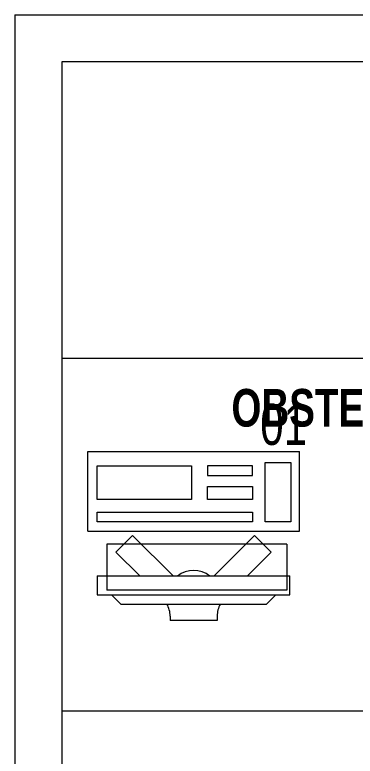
# Model space of a CAD drawing. Extents: x -234346 to 58427, y -132654 to -82394.
# Drawn here: x -46152 to -45428, y -107321 to -105743 of the extents above; entities that cross this region are included whole.
import ezdxf

# ---------------------------------------------------------------- set-up
doc = ezdxf.new("R2010")
doc.units = 0
doc.header["$LTSCALE"] = 8
for name, color, linetype, lineweight in [('72_EGR_BASE_TEXT', 9, 'Continuous', 5), ('72_EGR_EQP_TAG', 9, 'Continuous', 5), ('LOADING', 9, 'Continuous', 5), ('Walls', 9, 'Continuous', 5)]:
    doc.layers.add(name, color=color, linetype=linetype, lineweight=lineweight)
doc.styles.add('X3G_ENTITY_257CFD', font='swisscl.ttf', dxfattribs={"height": 200})
doc.styles.add('X3G_ENTITY_9EC9', font='swisscl.ttf', dxfattribs={"height": 0.2})

# ---------------------------------------------------------------- blocks, each defined once
blk = doc.blocks.new('ITCWLS1-P')
at = {"layer": 'LOADING'}
for p, q in [((-0.17, 0.45), (-0.17, 0)), ((-0.17, 0.45), (0, 0.45)), ((0, 0.45), (0, 0)), ((-0.2651, 0.43, 0), (-0.3051, 0.43, 0)), ((-0.3051, 0.43, 0), (-0.3051, 0.02, 0)), ((-0.2651, 0.43, 0), (-0.2651, 0.02, 0)), ((-0.1496, 0.4305), (-0.1291, 0.4305)), ((-0.1291, 0.4305), (-0.1291, 0.4089)), ((-0.3251, 0.38, 0), (-0.3051, 0.4, 0)), ((-0.197, 0.4094), (-0.295, 0.4094)), ((-0.295, 0.0264), (-0.295, 0.4094)), ((-0.197, 0.0264), (-0.197, 0.4094)), ((-0.3251, 0.38, 0), (-0.3251, 0.07, 0)), ((-0.3503, 0.275), (-0.3596, 0.275)), ((-0.3596, 0.175), (-0.3596, 0.275)), ((-0.3503, 0.175), (-0.3596, 0.175)), ((-0.3251, 0.07, 0), (-0.3051, 0.05, 0)), ((-0.3051, 0.02, 0), (-0.2651, 0.02, 0)), ((-0.197, 0.0264), (-0.295, 0.0264)), ((-0.17, 0), (0, 0))]:
    blk.add_line(p, q, dxfattribs=at)
at = {"layer": 'LOADING', "extrusion": (2.48281e-10, 3.18408e-10, -1)}
for p, q in [((-0.2651, 0.3395), (-0.2144, 0.3902)), ((-0.1791, 0.3548), (-0.2144, 0.3902)), ((-0.2651, 0.2688), (-0.1791, 0.3548))]:
    blk.add_line(p, q, dxfattribs=at)
at = {"layer": 'LOADING', "extrusion": (2.48281e-10, -3.18408e-10, -1)}
for p, q in [((-0.2651, 0.1812), (-0.1791, 0.0952)), ((-0.2651, 0.1105), (-0.2144, 0.0598)), ((-0.1791, 0.0952), (-0.2144, 0.0598))]:
    blk.add_line(p, q, dxfattribs=at)
at = {"layer": 'LOADING'}
for points in [[(-0.1291, 0.4089), (-0.1291, 0.1), (-0.1496, 0.1), (-0.1496, 0.4305)], [(-0.1496, 0.1), (-0.1496, 0.1), (-0.1496, 0.1), (-0.1496, 0.1), (-0.1496, 0.1), (-0.1496, 0.1), (-0.1496, 0.1), (-0.1496, 0.1), (-0.1496, 0.1)], [(-0.1496, 0.1), (-0.1496, 0.1), (-0.1496, 0.1), (-0.1496, 0.1), (-0.1496, 0.1), (-0.1496, 0.1), (-0.1496, 0.1), (-0.1496, 0.1), (-0.1496, 0.1), (-0.1496, 0.1), (-0.1496, 0.1), (-0.1496, 0.1), (-0.1496, 0.1), (-0.1496, 0.1), (-0.1496, 0.1), (-0.1496, 0.1), (-0.1496, 0.1), (-0.1496, 0.1)], [(-0.1496, 0.1), (-0.1496, 0.1), (-0.1496, 0.1), (-0.1496, 0.1), (-0.1496, 0.1), (-0.1496, 0.1), (-0.1496, 0.1), (-0.1496, 0.1), (-0.1496, 0.1), (-0.1496, 0.1)], [(-0.1496, 0.1), (-0.1496, 0.1), (-0.1496, 0.1), (-0.1496, 0.1), (-0.1496, 0.1), (-0.1496, 0.1), (-0.1496, 0.1)], [(-0.1496, 0.1), (-0.1496, 0.1), (-0.1496, 0.1), (-0.1496, 0.1), (-0.1496, 0.1), (-0.1496, 0.1), (-0.1496, 0.1), (-0.1496, 0.1), (-0.1496, 0.1), (-0.1496, 0.1)], [(-0.1496, 0.1), (-0.1496, 0.1), (-0.1496, 0.1), (-0.1496, 0.1), (-0.1496, 0.1), (-0.1496, 0.1), (-0.1496, 0.1), (-0.1496, 0.1), (-0.1496, 0.1), (-0.1496, 0.1), (-0.1496, 0.1), (-0.1496, 0.1), (-0.1496, 0.1), (-0.1496, 0.1), (-0.1496, 0.1)], [(-0.1496, 0.1), (-0.1496, 0.1), (-0.1496, 0.1), (-0.1496, 0.1), (-0.1496, 0.1), (-0.1496, 0.1), (-0.1496, 0.1), (-0.1496, 0.1), (-0.1496, 0.1), (-0.1496, 0.1)], [(-0.1496, 0.1), (-0.1496, 0.1), (-0.1496, 0.1), (-0.1496, 0.1), (-0.1496, 0.1), (-0.1496, 0.1), (-0.1496, 0.1), (-0.1496, 0.1), (-0.1496, 0.1), (-0.1496, 0.1)], [(-0.1496, 0.1), (-0.1496, 0.1), (-0.1496, 0.1), (-0.1496, 0.1), (-0.1496, 0.1), (-0.1496, 0.1), (-0.1496, 0.1), (-0.1496, 0.1), (-0.1496, 0.1), (-0.1496, 0.1), (-0.1496, 0.1), (-0.1496, 0.1), (-0.1496, 0.1), (-0.1496, 0.1), (-0.1496, 0.1), (-0.1496, 0.1), (-0.1496, 0.1), (-0.1496, 0.1), (-0.1496, 0.1), (-0.1496, 0.1), (-0.1496, 0.1), (-0.1496, 0.1), (-0.1496, 0.1), (-0.1496, 0.1), (-0.1496, 0.1), (-0.1496, 0.1), (-0.1496, 0.1), (-0.1496, 0.1), (-0.1496, 0.1), (-0.1496, 0.1), (-0.1496, 0.1), (-0.1496, 0.1), (-0.1496, 0.1), (-0.1496, 0.1), (-0.1496, 0.1), (-0.1496, 0.1), (-0.1496, 0.1), (-0.1496, 0.1), (-0.1496, 0.1), (-0.1496, 0.1), (-0.1496, 0.1), (-0.1496, 0.1), (-0.1496, 0.1), (-0.1496, 0.1), (-0.1496, 0.1), (-0.1496, 0.1), (-0.1496, 0.1), (-0.1496, 0.1), (-0.1496, 0.1), (-0.1496, 0.1), (-0.1496, 0.1), (-0.1496, 0.1), (-0.1496, 0.1), (-0.1496, 0.1)], [(-0.1496, 0.1), (-0.1496, 0.1), (-0.1496, 0.1), (-0.1496, 0.1), (-0.1496, 0.1), (-0.1496, 0.1), (-0.1496, 0.1), (-0.1496, 0.1), (-0.1496, 0.1), (-0.1496, 0.1), (-0.1496, 0.1), (-0.1496, 0.1), (-0.1496, 0.1), (-0.1496, 0.1), (-0.1496, 0.1), (-0.1496, 0.1), (-0.1496, 0.1), (-0.1496, 0.1), (-0.1496, 0.1), (-0.1496, 0.1), (-0.1496, 0.1), (-0.1496, 0.1), (-0.1496, 0.1), (-0.1496, 0.1), (-0.1496, 0.1), (-0.1496, 0.1), (-0.1496, 0.1), (-0.1496, 0.1), (-0.1496, 0.1), (-0.1496, 0.1), (-0.1496, 0.1), (-0.1496, 0.1), (-0.1496, 0.1), (-0.1496, 0.1), (-0.1496, 0.1), (-0.1496, 0.1), (-0.1496, 0.1), (-0.1496, 0.1), (-0.1496, 0.1), (-0.1496, 0.1), (-0.1496, 0.1), (-0.1496, 0.1), (-0.1496, 0.1), (-0.1496, 0.1), (-0.1496, 0.1), (-0.1496, 0.1), (-0.1496, 0.1), (-0.1496, 0.1), (-0.1496, 0.1), (-0.1496, 0.1), (-0.1496, 0.1), (-0.1496, 0.1), (-0.1496, 0.1), (-0.1496, 0.1), (-0.1496, 0.1), (-0.1496, 0.1), (-0.1496, 0.1), (-0.1496, 0.1), (-0.1496, 0.1), (-0.1496, 0.1), (-0.1496, 0.1), (-0.1496, 0.1), (-0.1496, 0.1), (-0.1496, 0.1), (-0.1496, 0.1), (-0.1496, 0.1), (-0.1496, 0.1), (-0.1496, 0.1), (-0.1496, 0.1), (-0.1496, 0.1), (-0.1496, 0.1), (-0.1496, 0.1), (-0.1496, 0.1), (-0.1496, 0.1), (-0.1496, 0.1), (-0.1496, 0.1), (-0.1496, 0.1), (-0.1496, 0.1), (-0.1496, 0.1), (-0.1496, 0.1), (-0.1496, 0.1), (-0.1496, 0.1), (-0.1496, 0.1), (-0.1496, 0.1), (-0.1496, 0.1), (-0.1496, 0.1), (-0.1496, 0.1), (-0.1496, 0.1), (-0.1496, 0.1)], [(-0.1496, 0.1), (-0.1496, 0.1), (-0.1496, 0.1), (-0.1496, 0.1), (-0.1496, 0.1), (-0.1496, 0.1), (-0.1496, 0.1), (-0.1496, 0.1), (-0.1496, 0.1), (-0.1496, 0.1), (-0.1496, 0.1), (-0.1496, 0.1)], [(-0.1496, 0.1), (-0.1496, 0.1), (-0.1496, 0.1), (-0.1496, 0.1), (-0.1496, 0.1), (-0.1496, 0.1), (-0.1496, 0.1)], [(-0.1496, 0.1), (-0.1496, 0.1), (-0.1496, 0.1), (-0.1496, 0.1), (-0.1496, 0.1), (-0.1496, 0.1), (-0.1496, 0.1), (-0.1496, 0.1), (-0.1496, 0.1), (-0.1496, 0.1), (-0.1496, 0.1), (-0.1496, 0.1), (-0.1496, 0.1), (-0.1496, 0.1), (-0.1496, 0.1), (-0.1496, 0.1), (-0.1496, 0.1)], [(-0.1496, 0.1), (-0.1496, 0.1), (-0.1496, 0.1), (-0.1496, 0.1), (-0.1496, 0.1), (-0.1496, 0.1), (-0.1496, 0.1), (-0.1496, 0.1), (-0.1496, 0.1), (-0.1496, 0.1), (-0.1496, 0.1), (-0.1496, 0.1), (-0.1496, 0.1), (-0.1496, 0.1), (-0.1496, 0.1), (-0.1496, 0.1), (-0.1496, 0.1), (-0.1496, 0.1), (-0.1496, 0.1), (-0.1496, 0.1), (-0.1496, 0.1), (-0.1496, 0.1), (-0.1496, 0.1), (-0.1496, 0.1), (-0.1496, 0.1), (-0.1496, 0.1), (-0.1496, 0.1), (-0.1496, 0.1), (-0.1496, 0.1), (-0.1496, 0.1), (-0.1496, 0.1), (-0.1496, 0.1), (-0.1496, 0.1), (-0.1496, 0.1), (-0.1496, 0.1), (-0.1496, 0.1), (-0.1496, 0.1), (-0.1496, 0.1), (-0.1496, 0.1), (-0.1496, 0.1), (-0.1496, 0.1), (-0.1496, 0.1), (-0.1496, 0.1), (-0.1496, 0.1), (-0.1496, 0.1), (-0.1496, 0.1), (-0.1496, 0.1), (-0.1496, 0.1), (-0.1496, 0.1), (-0.1496, 0.1), (-0.1496, 0.1), (-0.1496, 0.1), (-0.1496, 0.1), (-0.1496, 0.1), (-0.1496, 0.1), (-0.1496, 0.1), (-0.1496, 0.1), (-0.1496, 0.1), (-0.1496, 0.1), (-0.1496, 0.1), (-0.1496, 0.1), (-0.1496, 0.1), (-0.1496, 0.1), (-0.1496, 0.1), (-0.1496, 0.1), (-0.1496, 0.1), (-0.1496, 0.1), (-0.1496, 0.1), (-0.1496, 0.1), (-0.1496, 0.1), (-0.1496, 0.1), (-0.1496, 0.1), (-0.1496, 0.1), (-0.1496, 0.1), (-0.1496, 0.1), (-0.1496, 0.1), (-0.1496, 0.1), (-0.1496, 0.1), (-0.1496, 0.1), (-0.1496, 0.1), (-0.1496, 0.1), (-0.1496, 0.1), (-0.1496, 0.1), (-0.1496, 0.1), (-0.1496, 0.1), (-0.1496, 0.1), (-0.1496, 0.1), (-0.1496, 0.1), (-0.1496, 0.1), (-0.1496, 0.1), (-0.1496, 0.1), (-0.1496, 0.1), (-0.1496, 0.1), (-0.1496, 0.1), (-0.1496, 0.1), (-0.1496, 0.1), (-0.1496, 0.1), (-0.1496, 0.1), (-0.1496, 0.1), (-0.1496, 0.1), (-0.1496, 0.1), (-0.1496, 0.1), (-0.1496, 0.1), (-0.1496, 0.1), (-0.1496, 0.1), (-0.1496, 0.1), (-0.1496, 0.1), (-0.1496, 0.1), (-0.1496, 0.1), (-0.1496, 0.1), (-0.1496, 0.1)], [(-0.1496, 0.1), (-0.1496, 0.1), (-0.1496, 0.1), (-0.1496, 0.1), (-0.1496, 0.1), (-0.1496, 0.1), (-0.1496, 0.1), (-0.1496, 0.1)]]:
    blk.add_lwpolyline(points, dxfattribs=at)
for points in [[(-0.1019, 0.4305), (-0.0304, 0.4305), (-0.0304, 0.2294), (-0.1019, 0.2294)], [(-0.1019, 0.1954), (-0.0747, 0.1954), (-0.0747, 0.1), (-0.1019, 0.1)], [(-0.0304, 0.1954), (-0.0508, 0.1954), (-0.0508, 0.1), (-0.0304, 0.1)], [(-0.1496, 0.1), (-0.1496, 0.1), (-0.1496, 0.1), (-0.1496, 0.1), (-0.1496, 0.1), (-0.1496, 0.1), (-0.1496, 0.1), (-0.1496, 0.1), (-0.1496, 0.1), (-0.1496, 0.1), (-0.1496, 0.1), (-0.1496, 0.1), (-0.1496, 0.1), (-0.1496, 0.1), (-0.1496, 0.1), (-0.1496, 0.1), (-0.1496, 0.1), (-0.1496, 0.1), (-0.1496, 0.1), (-0.1496, 0.1), (-0.1496, 0.1), (-0.1496, 0.1), (-0.1496, 0.1), (-0.1496, 0.1), (-0.1496, 0.1), (-0.1496, 0.1), (-0.1496, 0.1), (-0.1496, 0.1), (-0.1496, 0.1), (-0.1496, 0.1), (-0.1496, 0.1), (-0.1496, 0.1), (-0.1496, 0.1), (-0.1496, 0.1), (-0.1496, 0.1), (-0.1496, 0.1), (-0.1496, 0.1), (-0.1496, 0.1), (-0.1496, 0.1), (-0.1496, 0.1), (-0.1496, 0.1), (-0.1496, 0.1), (-0.1496, 0.1), (-0.1496, 0.1), (-0.1496, 0.1), (-0.1496, 0.1), (-0.1496, 0.1), (-0.1496, 0.1), (-0.1496, 0.1), (-0.1496, 0.1), (-0.1496, 0.1), (-0.1496, 0.1), (-0.1496, 0.1), (-0.1496, 0.1), (-0.1496, 0.1), (-0.1496, 0.1), (-0.1496, 0.1), (-0.1496, 0.1), (-0.1496, 0.1), (-0.1496, 0.1), (-0.1496, 0.1), (-0.1496, 0.1), (-0.1496, 0.1), (-0.1496, 0.1), (-0.1496, 0.1), (-0.1496, 0.1), (-0.1496, 0.1), (-0.1496, 0.1), (-0.1496, 0.1), (-0.1496, 0.1), (-0.1496, 0.1), (-0.1496, 0.1), (-0.1496, 0.1), (-0.1496, 0.1), (-0.1496, 0.1), (-0.1496, 0.1), (-0.1496, 0.1), (-0.1496, 0.1), (-0.1496, 0.1), (-0.1496, 0.1), (-0.1496, 0.1), (-0.1496, 0.1), (-0.1496, 0.1), (-0.1496, 0.1), (-0.1496, 0.1), (-0.1496, 0.1), (-0.1496, 0.1), (-0.1496, 0.1), (-0.1496, 0.1), (-0.1496, 0.1), (-0.1496, 0.1), (-0.1496, 0.1), (-0.1496, 0.1), (-0.1496, 0.1), (-0.1496, 0.1), (-0.1496, 0.1), (-0.1496, 0.1), (-0.1496, 0.1), (-0.1496, 0.1), (-0.1496, 0.1), (-0.1496, 0.1), (-0.1496, 0.1), (-0.1496, 0.1), (-0.1496, 0.1), (-0.1496, 0.1), (-0.1496, 0.1), (-0.1496, 0.1), (-0.1496, 0.1), (-0.1496, 0.1), (-0.1496, 0.1), (-0.1496, 0.1), (-0.1496, 0.1), (-0.1496, 0.1), (-0.1496, 0.1), (-0.1496, 0.1), (-0.1496, 0.1), (-0.1496, 0.1), (-0.1496, 0.1), (-0.1496, 0.1), (-0.1496, 0.1), (-0.1496, 0.1), (-0.1496, 0.1), (-0.1496, 0.1), (-0.1496, 0.1), (-0.1496, 0.1), (-0.1496, 0.1), (-0.1496, 0.1), (-0.1496, 0.1), (-0.1496, 0.1), (-0.1496, 0.1), (-0.1496, 0.1), (-0.1496, 0.1), (-0.1496, 0.1), (-0.1496, 0.1), (-0.1496, 0.1), (-0.1496, 0.1), (-0.1496, 0.1), (-0.1496, 0.1), (-0.1496, 0.1), (-0.1496, 0.1), (-0.1496, 0.1), (-0.1496, 0.1), (-0.1496, 0.1), (-0.1496, 0.1), (-0.1496, 0.1), (-0.1496, 0.1), (-0.1496, 0.1), (-0.1496, 0.1), (-0.1496, 0.1), (-0.1496, 0.1), (-0.1496, 0.1), (-0.1496, 0.1), (-0.1496, 0.1), (-0.1496, 0.1), (-0.1496, 0.1), (-0.1496, 0.1), (-0.1496, 0.1), (-0.1496, 0.1), (-0.1496, 0.1), (-0.1496, 0.1), (-0.1496, 0.1), (-0.1496, 0.1), (-0.1496, 0.1), (-0.1496, 0.1), (-0.1496, 0.1), (-0.1496, 0.1), (-0.1496, 0.1), (-0.1496, 0.1), (-0.1496, 0.1), (-0.1496, 0.1), (-0.1496, 0.1), (-0.1496, 0.1), (-0.1496, 0.1), (-0.1496, 0.1), (-0.1496, 0.1), (-0.1496, 0.1), (-0.1496, 0.1), (-0.1496, 0.1), (-0.1496, 0.1), (-0.1496, 0.1), (-0.1496, 0.1), (-0.1496, 0.1), (-0.1496, 0.1), (-0.1496, 0.1), (-0.1496, 0.1), (-0.1496, 0.1), (-0.1496, 0.1), (-0.1496, 0.1), (-0.1496, 0.1), (-0.1496, 0.1), (-0.1496, 0.1), (-0.1496, 0.1), (-0.1496, 0.1), (-0.1496, 0.1), (-0.1496, 0.1), (-0.1496, 0.1), (-0.1496, 0.1), (-0.1496, 0.1), (-0.1496, 0.1), (-0.1496, 0.1), (-0.1496, 0.1), (-0.1496, 0.1), (-0.1496, 0.1), (-0.1496, 0.1), (-0.1496, 0.1), (-0.1496, 0.1), (-0.1496, 0.1), (-0.1496, 0.1), (-0.1496, 0.1), (-0.1496, 0.1), (-0.1496, 0.1), (-0.1496, 0.1), (-0.1496, 0.1), (-0.1496, 0.1), (-0.1496, 0.1), (-0.1496, 0.1), (-0.1496, 0.1), (-0.1496, 0.1), (-0.1496, 0.1), (-0.1496, 0.1), (-0.1496, 0.1), (-0.1496, 0.1), (-0.1496, 0.1), (-0.1496, 0.1), (-0.1496, 0.1), (-0.1496, 0.1), (-0.1496, 0.1), (-0.1496, 0.1), (-0.1496, 0.1), (-0.1496, 0.1), (-0.1496, 0.1), (-0.1496, 0.1), (-0.1496, 0.1), (-0.1496, 0.1), (-0.1496, 0.1), (-0.1496, 0.1), (-0.1496, 0.1), (-0.1496, 0.1), (-0.1496, 0.1), (-0.1496, 0.1), (-0.1496, 0.1), (-0.1496, 0.1), (-0.1496, 0.1), (-0.1496, 0.1), (-0.1496, 0.1), (-0.1496, 0.1), (-0.1496, 0.1), (-0.1496, 0.1), (-0.1496, 0.1), (-0.1496, 0.1), (-0.1496, 0.1), (-0.1496, 0.1), (-0.1496, 0.1), (-0.1496, 0.1), (-0.1496, 0.1), (-0.1496, 0.1), (-0.1496, 0.1), (-0.1496, 0.1), (-0.1496, 0.1), (-0.1496, 0.1), (-0.1496, 0.1), (-0.1496, 0.1), (-0.1496, 0.1), (-0.1496, 0.1), (-0.1496, 0.1), (-0.1496, 0.1), (-0.1496, 0.1), (-0.1496, 0.1), (-0.1496, 0.1), (-0.1496, 0.1), (-0.1496, 0.1), (-0.1496, 0.1), (-0.1496, 0.1), (-0.1496, 0.1), (-0.1496, 0.1), (-0.1496, 0.1), (-0.1496, 0.1)], [(-0.1496, 0.1), (-0.1496, 0.1), (-0.1496, 0.1), (-0.1496, 0.1), (-0.1496, 0.1), (-0.1496, 0.1), (-0.1496, 0.1), (-0.1496, 0.1), (-0.1496, 0.1), (-0.1496, 0.1), (-0.1496, 0.1), (-0.1496, 0.1), (-0.1496, 0.1), (-0.1496, 0.1), (-0.1496, 0.1), (-0.1496, 0.1), (-0.1496, 0.1), (-0.1496, 0.1), (-0.1496, 0.1), (-0.1496, 0.1), (-0.1496, 0.1), (-0.1496, 0.1), (-0.1496, 0.1), (-0.1496, 0.1), (-0.1496, 0.1), (-0.1496, 0.1), (-0.1496, 0.1), (-0.1496, 0.1), (-0.1496, 0.1), (-0.1496, 0.1), (-0.1496, 0.1), (-0.1496, 0.1), (-0.1496, 0.1), (-0.1496, 0.1), (-0.1496, 0.1), (-0.1496, 0.1), (-0.1496, 0.1), (-0.1496, 0.1), (-0.1496, 0.1), (-0.1496, 0.1), (-0.1496, 0.1), (-0.1496, 0.1), (-0.1496, 0.1), (-0.1496, 0.1), (-0.1496, 0.1), (-0.1496, 0.1), (-0.1496, 0.1), (-0.1496, 0.1), (-0.1496, 0.1), (-0.1496, 0.1), (-0.1496, 0.1), (-0.1496, 0.1), (-0.1496, 0.1), (-0.1496, 0.1), (-0.1496, 0.1), (-0.1496, 0.1), (-0.1496, 0.1), (-0.1496, 0.1), (-0.1496, 0.1), (-0.1496, 0.1), (-0.1496, 0.1), (-0.1496, 0.1), (-0.1496, 0.1), (-0.1496, 0.1), (-0.1496, 0.1), (-0.1496, 0.1), (-0.1496, 0.1), (-0.1496, 0.1), (-0.1496, 0.1), (-0.1496, 0.1), (-0.1496, 0.1), (-0.1496, 0.1), (-0.1496, 0.1), (-0.1496, 0.1), (-0.1496, 0.1), (-0.1496, 0.1), (-0.1496, 0.1), (-0.1496, 0.1), (-0.1496, 0.1), (-0.1496, 0.1), (-0.1496, 0.1), (-0.1496, 0.1), (-0.1496, 0.1), (-0.1496, 0.1), (-0.1496, 0.1), (-0.1496, 0.1), (-0.1496, 0.1), (-0.1496, 0.1), (-0.1496, 0.1), (-0.1496, 0.1), (-0.1496, 0.1), (-0.1496, 0.1), (-0.1496, 0.1), (-0.1496, 0.1), (-0.1496, 0.1), (-0.1496, 0.1), (-0.1496, 0.1), (-0.1496, 0.1), (-0.1496, 0.1), (-0.1496, 0.1), (-0.1496, 0.1), (-0.1496, 0.1), (-0.1496, 0.1), (-0.1496, 0.1), (-0.1496, 0.1), (-0.1496, 0.1), (-0.1496, 0.1), (-0.1496, 0.1), (-0.1496, 0.1), (-0.1496, 0.1), (-0.1496, 0.1), (-0.1496, 0.1), (-0.1496, 0.1), (-0.1496, 0.1), (-0.1496, 0.1), (-0.1496, 0.1), (-0.1496, 0.1), (-0.1496, 0.1), (-0.1496, 0.1), (-0.1496, 0.1), (-0.1496, 0.1), (-0.1496, 0.1), (-0.1496, 0.1), (-0.1496, 0.1), (-0.1496, 0.1), (-0.1496, 0.1), (-0.1496, 0.1), (-0.1496, 0.1), (-0.1496, 0.1), (-0.1496, 0.1), (-0.1496, 0.1), (-0.1496, 0.1), (-0.1496, 0.1), (-0.1496, 0.1), (-0.1496, 0.1), (-0.1496, 0.1), (-0.1496, 0.1), (-0.1496, 0.1), (-0.1496, 0.1), (-0.1496, 0.1), (-0.1496, 0.1), (-0.1496, 0.1), (-0.1496, 0.1), (-0.1496, 0.1), (-0.1496, 0.1), (-0.1496, 0.1), (-0.1496, 0.1), (-0.1496, 0.1), (-0.1496, 0.1), (-0.1496, 0.1), (-0.1496, 0.1), (-0.1496, 0.1), (-0.1496, 0.1), (-0.1496, 0.1), (-0.1496, 0.1), (-0.1496, 0.1), (-0.1496, 0.1), (-0.1496, 0.1), (-0.1496, 0.1), (-0.1496, 0.1), (-0.1496, 0.1), (-0.1496, 0.1), (-0.1496, 0.1), (-0.1496, 0.1), (-0.1496, 0.1), (-0.1496, 0.1), (-0.1496, 0.1), (-0.1496, 0.1), (-0.1496, 0.1), (-0.1496, 0.1), (-0.1496, 0.1), (-0.1496, 0.1), (-0.1496, 0.1), (-0.1496, 0.1), (-0.1496, 0.1), (-0.1496, 0.1), (-0.1496, 0.1), (-0.1496, 0.1), (-0.1496, 0.1), (-0.1496, 0.1), (-0.1496, 0.1), (-0.1496, 0.1), (-0.1496, 0.1), (-0.1496, 0.1), (-0.1496, 0.1), (-0.1496, 0.1), (-0.1496, 0.1), (-0.1496, 0.1), (-0.1496, 0.1), (-0.1496, 0.1), (-0.1496, 0.1), (-0.1496, 0.1), (-0.1496, 0.1), (-0.1496, 0.1), (-0.1496, 0.1), (-0.1496, 0.1), (-0.1496, 0.1), (-0.1496, 0.1), (-0.1496, 0.1), (-0.1496, 0.1), (-0.1496, 0.1), (-0.1496, 0.1), (-0.1496, 0.1), (-0.1496, 0.1), (-0.1496, 0.1), (-0.1496, 0.1), (-0.1496, 0.1), (-0.1496, 0.1), (-0.1496, 0.1), (-0.1496, 0.1), (-0.1496, 0.1), (-0.1496, 0.1), (-0.1496, 0.1), (-0.1496, 0.1)], [(-0.1496, 0.1), (-0.1496, 0.1), (-0.1496, 0.1), (-0.1496, 0.1), (-0.1496, 0.1), (-0.1496, 0.1), (-0.1496, 0.1), (-0.1496, 0.1), (-0.1496, 0.1), (-0.1496, 0.1), (-0.1496, 0.1), (-0.1496, 0.1), (-0.1496, 0.1), (-0.1496, 0.1), (-0.1496, 0.1), (-0.1496, 0.1), (-0.1496, 0.1), (-0.1496, 0.1), (-0.1496, 0.1), (-0.1496, 0.1), (-0.1496, 0.1), (-0.1496, 0.1), (-0.1496, 0.1), (-0.1496, 0.1), (-0.1496, 0.1), (-0.1496, 0.1), (-0.1496, 0.1), (-0.1496, 0.1), (-0.1496, 0.1), (-0.1496, 0.1), (-0.1496, 0.1), (-0.1496, 0.1), (-0.1496, 0.1), (-0.1496, 0.1), (-0.1496, 0.1), (-0.1496, 0.1), (-0.1496, 0.1), (-0.1496, 0.1), (-0.1496, 0.1), (-0.1496, 0.1), (-0.1496, 0.1), (-0.1496, 0.1), (-0.1496, 0.1), (-0.1496, 0.1), (-0.1496, 0.1), (-0.1496, 0.1), (-0.1496, 0.1), (-0.1496, 0.1), (-0.1496, 0.1), (-0.1496, 0.1), (-0.1496, 0.1), (-0.1496, 0.1), (-0.1496, 0.1), (-0.1496, 0.1), (-0.1496, 0.1), (-0.1496, 0.1), (-0.1496, 0.1), (-0.1496, 0.1), (-0.1496, 0.1), (-0.1496, 0.1), (-0.1496, 0.1), (-0.1496, 0.1), (-0.1496, 0.1), (-0.1496, 0.1), (-0.1496, 0.1), (-0.1496, 0.1), (-0.1496, 0.1), (-0.1496, 0.1), (-0.1496, 0.1), (-0.1496, 0.1), (-0.1496, 0.1), (-0.1496, 0.1), (-0.1496, 0.1), (-0.1496, 0.1), (-0.1496, 0.1), (-0.1496, 0.1), (-0.1496, 0.1), (-0.1496, 0.1), (-0.1496, 0.1), (-0.1496, 0.1), (-0.1496, 0.1), (-0.1496, 0.1), (-0.1496, 0.1), (-0.1496, 0.1), (-0.1496, 0.1), (-0.1496, 0.1), (-0.1496, 0.1), (-0.1496, 0.1), (-0.1496, 0.1), (-0.1496, 0.1), (-0.1496, 0.1), (-0.1496, 0.1), (-0.1496, 0.1), (-0.1496, 0.1), (-0.1496, 0.1), (-0.1496, 0.1), (-0.1496, 0.1), (-0.1496, 0.1), (-0.1496, 0.1), (-0.1496, 0.1), (-0.1496, 0.1), (-0.1496, 0.1), (-0.1496, 0.1), (-0.1496, 0.1), (-0.1496, 0.1), (-0.1496, 0.1), (-0.1496, 0.1), (-0.1496, 0.1), (-0.1496, 0.1), (-0.1496, 0.1), (-0.1496, 0.1), (-0.1496, 0.1), (-0.1496, 0.1), (-0.1496, 0.1), (-0.1496, 0.1), (-0.1496, 0.1), (-0.1496, 0.1), (-0.1496, 0.1), (-0.1496, 0.1), (-0.1496, 0.1), (-0.1496, 0.1), (-0.1496, 0.1), (-0.1496, 0.1), (-0.1496, 0.1), (-0.1496, 0.1), (-0.1496, 0.1), (-0.1496, 0.1), (-0.1496, 0.1), (-0.1496, 0.1), (-0.1496, 0.1), (-0.1496, 0.1), (-0.1496, 0.1), (-0.1496, 0.1), (-0.1496, 0.1), (-0.1496, 0.1), (-0.1496, 0.1), (-0.1496, 0.1), (-0.1496, 0.1), (-0.1496, 0.1), (-0.1496, 0.1), (-0.1496, 0.1), (-0.1496, 0.1), (-0.1496, 0.1), (-0.1496, 0.1), (-0.1496, 0.1), (-0.1496, 0.1), (-0.1496, 0.1), (-0.1496, 0.1), (-0.1496, 0.1), (-0.1496, 0.1), (-0.1496, 0.1), (-0.1496, 0.1), (-0.1496, 0.1), (-0.1496, 0.1), (-0.1496, 0.1), (-0.1496, 0.1), (-0.1496, 0.1), (-0.1496, 0.1), (-0.1496, 0.1), (-0.1496, 0.1), (-0.1496, 0.1), (-0.1496, 0.1), (-0.1496, 0.1), (-0.1496, 0.1), (-0.1496, 0.1), (-0.1496, 0.1), (-0.1496, 0.1), (-0.1496, 0.1), (-0.1496, 0.1), (-0.1496, 0.1), (-0.1496, 0.1), (-0.1496, 0.1), (-0.1496, 0.1), (-0.1496, 0.1), (-0.1496, 0.1), (-0.1496, 0.1), (-0.1496, 0.1), (-0.1496, 0.1), (-0.1496, 0.1), (-0.1496, 0.1), (-0.1496, 0.1), (-0.1496, 0.1), (-0.1496, 0.1), (-0.1496, 0.1), (-0.1496, 0.1), (-0.1496, 0.1), (-0.1496, 0.1), (-0.1496, 0.1), (-0.1496, 0.1), (-0.1496, 0.1), (-0.1496, 0.1), (-0.1496, 0.1), (-0.1496, 0.1), (-0.1496, 0.1), (-0.1496, 0.1), (-0.1496, 0.1), (-0.1496, 0.1), (-0.1496, 0.1), (-0.1496, 0.1), (-0.1496, 0.1), (-0.1496, 0.1), (-0.1496, 0.1), (-0.1496, 0.1), (-0.1496, 0.1), (-0.1496, 0.1), (-0.1496, 0.1), (-0.1496, 0.1), (-0.1496, 0.1), (-0.1496, 0.1), (-0.1496, 0.1), (-0.1496, 0.1), (-0.1496, 0.1), (-0.1496, 0.1), (-0.1496, 0.1), (-0.1496, 0.1), (-0.1496, 0.1), (-0.1496, 0.1), (-0.1496, 0.1), (-0.1496, 0.1)], [(-0.1496, 0.0727), (-0.0236, 0.0727), (-0.0236, 0.0182), (-0.1496, 0.0182)]]:
    blk.add_lwpolyline(points, close=True, dxfattribs=at)
for centre, radius, start, end in [((-0.3503, 0.325), 0.05, 270, 300.3093), ((-0.3089, 0.225), 0.0556, 321.9431, 38.0569), ((-0.3503, 0.125), 0.05, 59.6907, 90)]:
    blk.add_arc(centre, radius, start, end, dxfattribs=at)
blk = doc.blocks.new('1stF')
at = {"layer": 'LOADING', "color": 9, "elevation": 0}
blk.add_lwpolyline([(-46052.3, -106474), (-46052.3, -107224), (-44552.3, -107224), (-44552.3, -106474)], close=True, dxfattribs=at)
at = {"layer": 'Walls', "color": 9}
for p, q in [((-46152.3, -105742.6, 0.1), (-46152.3, -108762.6, 0.1)), ((-46152.3, -105742.6, 0.1), (-38852.3, -105742.6, 0.1)), ((-46052.3, -105842.6, 0.1), (-46052.3, -108762.6, 0.1)), ((-42552.3, -105842.6, 0.1), (-46052.3, -105842.6, 0.1))]:
    blk.add_line(p, q, dxfattribs=at)
at = {"layer": 'LOADING', "color": 9, "extrusion": (-1.93991e-16, 8.01373e-06, 1), "xscale": 1000.000000000012, "yscale": 1000.000000000012, "zscale": 1000.000000000012, "rotation": 90.00000000000001}
blk.add_blockref('ITCWLS1-P', (-45546.9, -106672.2, -0.9), dxfattribs=at)
at = {"layer": '72_EGR_BASE_TEXT', "color": 9, "insert": (-44195, -106539.2, 0.1), "char_height": 80, "width": 3714.666, "attachment_point": 2, "style": 'X3G_ENTITY_9EC9'}
blk.add_mtext('{\\fSwis721 LtCn BT|b1|i0|c0|p34;OBSTETRICS AND GYNAECOLOGY CONSULTATION / EXAMINATION ROOM}', dxfattribs=at)
at = {"layer": '72_EGR_EQP_TAG', "color": 9, "insert": (-45580.4, -106570.8, 0), "char_height": 87.47, "attachment_point": 2, "style": 'X3G_ENTITY_257CFD'}
blk.add_mtext('01', dxfattribs=at)

msp = doc.modelspace()

# ---------------------------------------------------------------- block references
at = {"layer": '72_EGR_EQP_TAG'}
msp.add_blockref('1stF', (0, 0), dxfattribs=at)

doc.saveas('drawing.dxf')
